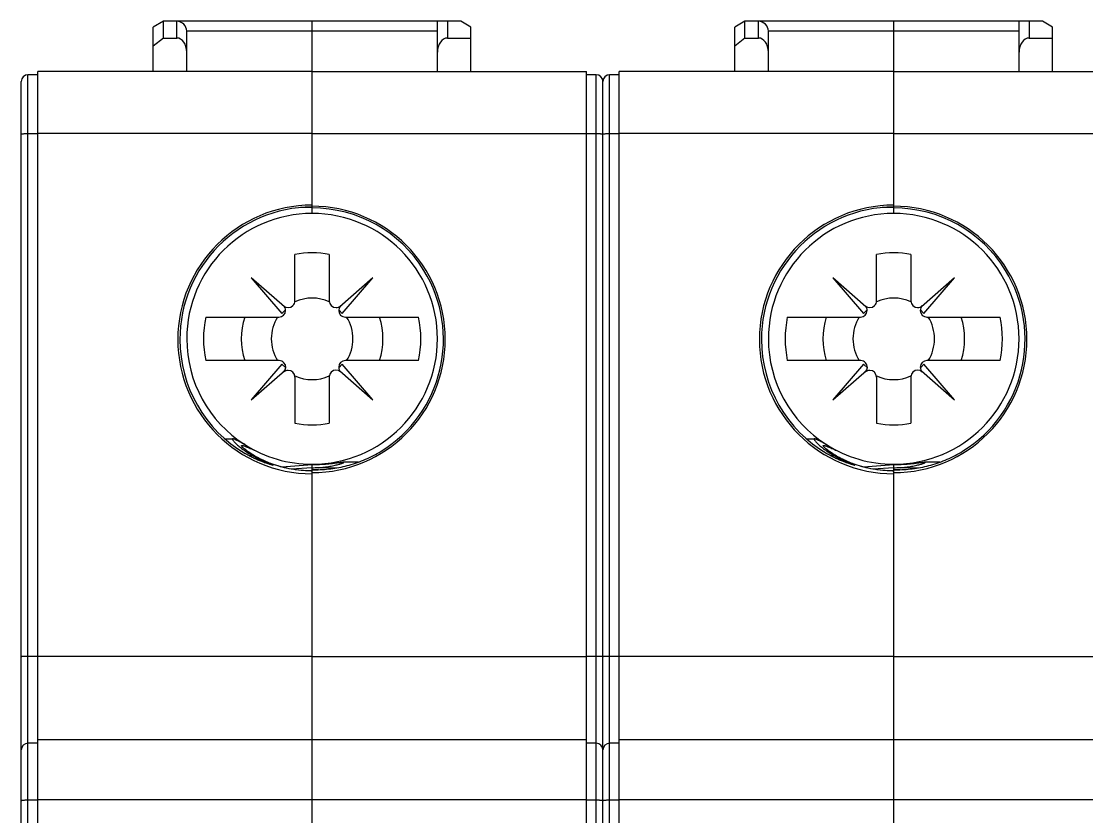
# Model space of a CAD drawing. Header units: millimetres. Extents: x 333.3 to 385.7, y 175.8 to 263.8.
# Drawn here: x 333.34 to 365.21, y 240 to 263.8 of the extents above; entities that cross this region are included whole.
import ezdxf

# ---------------------------------------------------------------- set-up
doc = ezdxf.new("R2010")
doc.units = ezdxf.units.MM
doc.header["$MEASUREMENT"] = 0
doc.layers.get('0').update_dxf_attribs({"lineweight": 0})
for name, color, linetype, lineweight in [('03_AXES', 7, 'Continuous', 0), ('08_DRAFTS', 7, 'Continuous', 0), ('09_ROUNDS', 7, 'Continuous', 0), ('10_CHAMFER', 7, 'Continuous', 0)]:
    doc.layers.add(name, color=color, linetype=linetype, lineweight=lineweight)

msp = doc.modelspace()

# ---------------------------------------------------------------- linework, layer by layer
at = {"color": 7, "lineweight": 25}
for p, q in [((333.338, 177.598), (333.338, 261.998)), ((333.538, 226.253), (333.538, 262.198)), ((333.828, 262.198), (333.538, 262.198)), ((333.828, 225.537), (333.828, 262.298)), ((342.038, 262.298), (333.828, 262.298)), ((350.738, 220.885), (350.738, 261.998)), ((350.938, 226.253), (350.938, 262.198)), ((351.228, 262.198), (350.938, 262.198)), ((351.228, 225.537), (351.228, 262.298)), ((359.438, 262.298), (351.228, 262.298)), ((333.828, 260.43), (333.538, 260.43)), ((342.038, 260.437), (333.828, 260.437)), ((351.228, 260.43), (350.938, 260.43)), ((359.438, 260.437), (351.228, 260.437)), ((341.208, 255.26), (340.218, 256.119)), ((340.218, 256.119), (341.137, 255.058)), ((343.859, 256.119), (342.867, 255.259)), ((342.94, 255.058), (343.859, 256.119)), ((358.608, 255.26), (357.618, 256.119)), ((357.618, 256.119), (358.537, 255.058)), ((361.259, 256.119), (360.267, 255.259)), ((360.34, 255.058), (361.259, 256.119)), ((341.137, 255.058), (341.242, 255.163)), ((342.834, 255.164), (342.94, 255.058)), ((358.537, 255.058), (358.642, 255.163)), ((360.234, 255.164), (360.34, 255.058)), ((341.137, 253.538), (340.218, 252.477)), ((341.249, 253.426), (341.137, 253.538)), ((342.94, 253.538), (342.834, 253.432)), ((343.859, 252.477), (342.94, 253.538)), ((358.537, 253.538), (357.618, 252.477)), ((358.649, 253.426), (358.537, 253.538)), ((360.34, 253.538), (360.234, 253.432)), ((361.259, 252.477), (360.34, 253.538)), ((340.218, 252.477), (341.224, 253.35)), ((342.867, 253.337), (343.859, 252.477)), ((357.618, 252.477), (358.624, 253.35)), ((360.267, 253.337), (361.259, 252.477)), ((333.828, 244.794), (333.538, 244.794)), ((342.038, 244.798), (333.828, 244.798)), ((351.228, 244.794), (350.938, 244.794)), ((359.438, 244.798), (351.228, 244.798)), ((342.038, 242.298), (333.828, 242.298)), ((359.438, 242.298), (351.228, 242.298)), ((333.828, 242.198), (333.538, 242.198)), ((351.228, 242.198), (350.938, 242.198)), ((333.828, 240.495), (333.538, 240.495)), ((342.038, 240.505), (333.828, 240.505)), ((351.228, 240.495), (350.938, 240.495)), ((359.438, 240.505), (351.228, 240.505))]:
    msp.add_line(p, q, dxfattribs=at)
for points in [[(333.538, 262.198), (333.428, 262.198), (333.338, 262.108), (333.338, 261.998)], [(350.938, 262.198), (350.828, 262.198), (350.738, 262.108), (350.738, 261.998)], [(342.553, 256.821), (342.214, 256.89), (341.863, 256.89), (341.523, 256.821)], [(359.953, 256.821), (359.614, 256.89), (359.263, 256.89), (358.923, 256.821)], [(343.071, 253.648), (343.321, 254.045), (343.321, 254.551), (343.071, 254.948)], [(344.056, 253.648), (344.192, 254.07), (344.192, 254.525), (344.056, 254.948)], [(360.471, 253.648), (360.721, 254.045), (360.721, 254.551), (360.471, 254.948)], [(361.456, 253.648), (361.592, 254.07), (361.592, 254.525), (361.456, 254.948)], [(340.818, 254.298), (340.818, 254.068), (340.883, 253.842), (341.006, 253.648)], [(358.218, 254.298), (358.218, 254.068), (358.283, 253.842), (358.406, 253.648)], [(341.523, 251.775), (341.863, 251.705), (342.214, 251.705), (342.553, 251.775)], [(358.923, 251.775), (359.263, 251.705), (359.614, 251.705), (359.953, 251.775)], [(333.538, 242.198), (333.428, 242.198), (333.338, 242.108), (333.338, 241.998)], [(350.938, 242.198), (350.828, 242.198), (350.738, 242.108), (350.738, 241.998)]]:
    msp.add_open_spline(points, degree=3, dxfattribs=at)
for points, knots in [([(333.538, 260.43), (333.525, 260.43), (333.512, 260.43), (333.499, 260.43), (333.487, 260.43), (333.474, 260.43), (333.462, 260.429), (333.45, 260.429), (333.439, 260.429), (333.427, 260.428), (333.417, 260.428), (333.407, 260.427), (333.397, 260.426), (333.389, 260.426), (333.38, 260.425), (333.372, 260.424), (333.366, 260.424), (333.36, 260.423), (333.354, 260.422), (333.351, 260.421), (333.349, 260.421), (333.347, 260.42), (333.345, 260.42), (333.344, 260.42), (333.342, 260.419), (333.341, 260.419), (333.34, 260.418), (333.339, 260.418), (333.339, 260.417), (333.338, 260.417), (333.338, 260.416)], [0, 0, 0, 0, 1, 1, 1, 2, 2, 2, 3, 3, 3, 4, 4, 4, 5, 5, 5, 6, 6, 6, 7, 7, 7, 8, 8, 8, 9, 9, 9, 10, 10, 10, 10]), ([(350.938, 260.43), (350.925, 260.43), (350.912, 260.43), (350.899, 260.43), (350.887, 260.43), (350.874, 260.43), (350.862, 260.429), (350.85, 260.429), (350.839, 260.429), (350.827, 260.428), (350.817, 260.428), (350.807, 260.427), (350.797, 260.426), (350.789, 260.426), (350.78, 260.425), (350.772, 260.424), (350.766, 260.424), (350.76, 260.423), (350.754, 260.422), (350.751, 260.421), (350.749, 260.421), (350.747, 260.42), (350.745, 260.42), (350.744, 260.42), (350.742, 260.419), (350.741, 260.419), (350.74, 260.418), (350.739, 260.418), (350.739, 260.417), (350.738, 260.417), (350.738, 260.416)], [0, 0, 0, 0, 1, 1, 1, 2, 2, 2, 3, 3, 3, 4, 4, 4, 5, 5, 5, 6, 6, 6, 7, 7, 7, 8, 8, 8, 9, 9, 9, 10, 10, 10, 10]), ([(341.043, 254.948), (341.153, 254.948), (341.243, 255.037), (341.243, 255.148), (341.243, 255.201), (341.221, 255.253), (341.183, 255.29)], [0, 0, 0, 0, 1, 1, 1, 2, 2, 2, 2]), ([(342.893, 255.291), (342.815, 255.213), (342.813, 255.087), (342.891, 255.008), (342.928, 254.969), (342.98, 254.948), (343.033, 254.948)], [0, 0, 0, 0, 1, 1, 1, 2, 2, 2, 2]), ([(358.443, 254.948), (358.553, 254.948), (358.643, 255.037), (358.643, 255.148), (358.643, 255.201), (358.621, 255.253), (358.583, 255.29)], [0, 0, 0, 0, 1, 1, 1, 2, 2, 2, 2]), ([(360.293, 255.291), (360.215, 255.213), (360.213, 255.087), (360.291, 255.008), (360.328, 254.969), (360.38, 254.948), (360.433, 254.948)], [0, 0, 0, 0, 1, 1, 1, 2, 2, 2, 2]), ([(341.187, 253.302), (341.268, 253.377), (341.272, 253.504), (341.196, 253.584), (341.158, 253.625), (341.106, 253.648), (341.05, 253.648)], [0, 0, 0, 0, 1, 1, 1, 2, 2, 2, 2]), ([(343.033, 253.648), (342.923, 253.648), (342.833, 253.558), (342.833, 253.448), (342.833, 253.394), (342.855, 253.343), (342.893, 253.305)], [0, 0, 0, 0, 1, 1, 1, 2, 2, 2, 2]), ([(358.587, 253.302), (358.668, 253.377), (358.672, 253.504), (358.596, 253.584), (358.558, 253.625), (358.506, 253.648), (358.45, 253.648)], [0, 0, 0, 0, 1, 1, 1, 2, 2, 2, 2]), ([(360.433, 253.648), (360.323, 253.648), (360.233, 253.558), (360.233, 253.448), (360.233, 253.394), (360.255, 253.343), (360.293, 253.305)], [0, 0, 0, 0, 1, 1, 1, 2, 2, 2, 2]), ([(333.538, 244.794), (333.525, 244.794), (333.512, 244.794), (333.499, 244.794), (333.487, 244.794), (333.474, 244.794), (333.462, 244.794), (333.45, 244.794), (333.439, 244.793), (333.427, 244.793), (333.417, 244.793), (333.407, 244.793), (333.397, 244.792), (333.393, 244.792), (333.388, 244.792), (333.384, 244.792), (333.38, 244.792), (333.376, 244.791), (333.372, 244.791), (333.369, 244.791), (333.365, 244.791), (333.362, 244.791), (333.359, 244.79), (333.356, 244.79), (333.354, 244.79), (333.351, 244.79), (333.349, 244.79), (333.347, 244.789), (333.345, 244.789), (333.344, 244.789), (333.342, 244.789), (333.341, 244.789), (333.341, 244.788), (333.339, 244.788), (333.339, 244.788), (333.338, 244.788), (333.338, 244.787)], [0, 0, 0, 0, 1, 1, 1, 2, 2, 2, 3, 3, 3, 4, 4, 4, 5, 5, 5, 6, 6, 6, 7, 7, 7, 8, 8, 8, 9, 9, 9, 10, 10, 10, 11, 11, 11, 12, 12, 12, 12]), ([(350.938, 244.794), (350.925, 244.794), (350.912, 244.794), (350.899, 244.794), (350.887, 244.794), (350.874, 244.794), (350.862, 244.794), (350.85, 244.794), (350.839, 244.793), (350.827, 244.793), (350.817, 244.793), (350.807, 244.793), (350.797, 244.792), (350.793, 244.792), (350.788, 244.792), (350.784, 244.792), (350.78, 244.792), (350.776, 244.791), (350.772, 244.791), (350.769, 244.791), (350.765, 244.791), (350.762, 244.791), (350.759, 244.79), (350.756, 244.79), (350.754, 244.79), (350.751, 244.79), (350.749, 244.79), (350.747, 244.789), (350.745, 244.789), (350.744, 244.789), (350.742, 244.789), (350.741, 244.789), (350.741, 244.788), (350.739, 244.788), (350.739, 244.788), (350.738, 244.788), (350.738, 244.787)], [0, 0, 0, 0, 1, 1, 1, 2, 2, 2, 3, 3, 3, 4, 4, 4, 5, 5, 5, 6, 6, 6, 7, 7, 7, 8, 8, 8, 9, 9, 9, 10, 10, 10, 11, 11, 11, 12, 12, 12, 12]), ([(333.538, 240.495), (333.513, 240.495), (333.487, 240.494), (333.462, 240.493), (333.45, 240.492), (333.439, 240.492), (333.427, 240.491), (333.417, 240.49), (333.407, 240.49), (333.397, 240.488), (333.389, 240.488), (333.38, 240.487), (333.372, 240.485), (333.366, 240.484), (333.36, 240.483), (333.354, 240.482), (333.351, 240.481), (333.349, 240.481), (333.347, 240.48), (333.345, 240.479), (333.344, 240.479), (333.342, 240.478), (333.341, 240.477), (333.34, 240.477), (333.339, 240.476), (333.339, 240.475), (333.338, 240.475), (333.338, 240.474)], [0, 0, 0, 0, 1, 1, 1, 2, 2, 2, 3, 3, 3, 4, 4, 4, 5, 5, 5, 6, 6, 6, 7, 7, 7, 8, 8, 8, 9, 9, 9, 9]), ([(350.938, 240.495), (350.913, 240.495), (350.887, 240.494), (350.862, 240.493), (350.85, 240.492), (350.839, 240.492), (350.827, 240.491), (350.817, 240.49), (350.807, 240.49), (350.797, 240.488), (350.789, 240.488), (350.78, 240.487), (350.772, 240.485), (350.766, 240.484), (350.76, 240.483), (350.754, 240.482), (350.751, 240.481), (350.749, 240.481), (350.747, 240.48), (350.745, 240.479), (350.744, 240.479), (350.742, 240.478), (350.741, 240.477), (350.74, 240.477), (350.739, 240.476), (350.739, 240.475), (350.738, 240.475), (350.738, 240.474)], [0, 0, 0, 0, 1, 1, 1, 2, 2, 2, 3, 3, 3, 4, 4, 4, 5, 5, 5, 6, 6, 6, 7, 7, 7, 8, 8, 8, 9, 9, 9, 9])]:
    msp.add_open_spline(points, degree=3, knots=knots, dxfattribs=at)
at = {"layer": '03_AXES', "color": 7, "lineweight": 25}
for p, q in [((342.038, 258.048), (342.038, 263.798)), ((346.488, 263.798), (342.038, 263.798)), ((345.788, 262.298), (345.788, 263.798)), ((346.088, 263.798), (346.088, 263.298)), ((346.788, 263.625), (346.488, 263.798)), ((346.788, 262.298), (346.788, 263.625)), ((359.438, 258.048), (359.438, 263.798)), ((363.888, 263.798), (359.438, 263.798)), ((363.188, 262.298), (363.188, 263.798)), ((363.488, 263.798), (363.488, 263.298)), ((364.188, 263.625), (363.888, 263.798)), ((364.188, 262.298), (364.188, 263.625)), ((345.788, 263.498), (342.038, 263.498)), ((346.088, 263.298), (346.788, 263.298)), ((363.188, 263.498), (359.438, 263.498)), ((363.488, 263.298), (364.188, 263.298)), ((342.038, 262.298), (350.248, 262.298)), ((350.248, 225.537), (350.248, 262.298)), ((350.538, 262.198), (350.248, 262.198)), ((350.538, 226.253), (350.538, 262.198)), ((350.738, 218.078), (350.738, 261.998)), ((359.438, 262.298), (367.648, 262.298)), ((342.038, 260.437), (350.248, 260.437)), ((350.538, 260.43), (350.248, 260.43)), ((359.438, 260.437), (367.648, 260.437)), ((341.523, 255.433), (341.523, 256.821)), ((342.553, 256.821), (342.553, 255.433)), ((358.923, 255.433), (358.923, 256.821)), ((359.953, 256.821), (359.953, 255.433)), ((338.854, 254.948), (341.043, 254.948)), ((343.033, 254.948), (345.224, 254.948)), ((356.254, 254.948), (358.443, 254.948)), ((360.433, 254.948), (362.624, 254.948)), ((341.05, 253.648), (338.854, 253.648)), ((345.224, 253.648), (343.033, 253.648)), ((358.45, 253.648), (356.254, 253.648)), ((362.624, 253.648), (360.433, 253.648)), ((341.523, 253.156), (341.523, 251.775)), ((342.553, 253.162), (342.553, 251.775)), ((358.923, 253.156), (358.923, 251.775)), ((359.953, 253.162), (359.953, 251.775)), ((342.038, 250.525), (341.134, 250.464)), ((342.038, 224.143), (342.038, 250.525)), ((343.422, 250.61), (342.966, 250.606)), ((359.438, 250.525), (358.534, 250.464)), ((359.438, 224.143), (359.438, 250.525)), ((360.822, 250.61), (360.366, 250.606)), ((342.038, 250.443), (341.415, 250.402)), ((342.038, 250.443), (342.835, 250.45)), ((342.233, 250.385), (342.038, 250.383)), ((359.438, 250.443), (358.815, 250.402)), ((359.438, 250.443), (360.235, 250.45)), ((359.633, 250.385), (359.438, 250.383)), ((342.038, 244.798), (350.248, 244.798)), ((350.538, 244.794), (350.248, 244.794)), ((359.438, 244.798), (367.648, 244.798)), ((350.248, 242.298), (342.038, 242.298)), ((367.648, 242.298), (359.438, 242.298)), ((350.538, 242.198), (350.248, 242.198)), ((350.248, 240.505), (342.038, 240.505)), ((350.538, 240.495), (350.248, 240.495)), ((367.648, 240.505), (359.438, 240.505))]:
    msp.add_line(p, q, dxfattribs=at)
for points in [[(346.088, 263.298), (345.923, 263.298), (345.788, 263.108), (345.788, 262.874)], [(363.488, 263.298), (363.323, 263.298), (363.188, 263.108), (363.188, 262.874)], [(350.738, 261.998), (350.738, 262.108), (350.649, 262.198), (350.538, 262.198)], [(342.553, 255.404), (342.227, 255.556), (341.85, 255.556), (341.523, 255.404)], [(359.953, 255.404), (359.627, 255.556), (359.25, 255.556), (358.923, 255.404)], [(338.854, 254.948), (338.767, 254.519), (338.767, 254.077), (338.854, 253.648)], [(340.021, 254.948), (339.885, 254.525), (339.885, 254.07), (340.021, 253.648)], [(341.006, 254.948), (340.883, 254.753), (340.818, 254.528), (340.818, 254.298)], [(345.224, 253.648), (345.312, 254.077), (345.312, 254.519), (345.224, 254.948)], [(356.254, 254.948), (356.167, 254.519), (356.167, 254.077), (356.254, 253.648)], [(357.421, 254.948), (357.285, 254.525), (357.285, 254.07), (357.421, 253.648)], [(358.406, 254.948), (358.283, 254.753), (358.218, 254.528), (358.218, 254.298)], [(362.624, 253.648), (362.712, 254.077), (362.712, 254.519), (362.624, 254.948)], [(341.523, 253.192), (341.85, 253.04), (342.227, 253.04), (342.553, 253.192)], [(358.923, 253.192), (359.25, 253.04), (359.627, 253.04), (359.953, 253.192)], [(350.738, 241.998), (350.738, 242.108), (350.649, 242.198), (350.538, 242.198)]]:
    msp.add_open_spline(points, degree=3, dxfattribs=at)
for points, knots in [([(350.738, 260.416), (350.738, 260.417), (350.738, 260.417), (350.737, 260.418), (350.737, 260.418), (350.736, 260.419), (350.735, 260.419), (350.733, 260.42), (350.731, 260.42), (350.73, 260.42), (350.728, 260.421), (350.725, 260.421), (350.723, 260.422), (350.717, 260.423), (350.711, 260.424), (350.705, 260.424), (350.696, 260.425), (350.688, 260.426), (350.68, 260.426), (350.67, 260.427), (350.66, 260.428), (350.65, 260.428), (350.638, 260.429), (350.627, 260.429), (350.615, 260.429), (350.602, 260.43), (350.59, 260.43), (350.577, 260.43), (350.564, 260.43), (350.551, 260.43), (350.538, 260.43)], [0, 0, 0, 0, 1, 1, 1, 2, 2, 2, 3, 3, 3, 4, 4, 4, 5, 5, 5, 6, 6, 6, 7, 7, 7, 8, 8, 8, 9, 9, 9, 10, 10, 10, 10]), ([(342.038, 258.298), (339.819, 258.298), (338.02, 256.499), (338.02, 254.28), (338.02, 252.06), (339.819, 250.261), (342.038, 250.261), (342.038, 250.261), (342.038, 250.261), (342.038, 250.261)], [0, 0, 0, 0, 1, 1, 1, 2, 2, 2, 3, 3, 3, 3]), ([(342.038, 250.298), (344.239, 250.298), (346.023, 252.082), (346.023, 254.282), (346.023, 256.482), (344.239, 258.266), (342.038, 258.266), (342.038, 258.266), (342.038, 258.266), (342.038, 258.266)], [0, 0, 0, 0, 1, 1, 1, 2, 2, 2, 3, 3, 3, 3]), ([(344.1, 250.936), (345.948, 252.076), (346.522, 254.498), (345.382, 256.346), (344.667, 257.506), (343.401, 258.213), (342.038, 258.214)], [0, 0, 0, 0, 1, 1, 1, 2, 2, 2, 2]), ([(359.438, 258.298), (357.219, 258.298), (355.42, 256.499), (355.42, 254.28), (355.42, 252.06), (357.219, 250.261), (359.438, 250.261), (359.438, 250.261), (359.438, 250.261), (359.438, 250.261)], [0, 0, 0, 0, 1, 1, 1, 2, 2, 2, 3, 3, 3, 3]), ([(359.438, 250.298), (361.639, 250.298), (363.423, 252.082), (363.423, 254.282), (363.423, 256.482), (361.639, 258.266), (359.438, 258.266), (359.438, 258.266), (359.438, 258.266), (359.438, 258.266)], [0, 0, 0, 0, 1, 1, 1, 2, 2, 2, 3, 3, 3, 3]), ([(361.5, 250.936), (363.348, 252.076), (363.922, 254.498), (362.782, 256.346), (362.067, 257.506), (360.801, 258.213), (359.438, 258.214)], [0, 0, 0, 0, 1, 1, 1, 2, 2, 2, 2]), ([(342.038, 250.548), (344.11, 250.548), (345.788, 252.227), (345.788, 254.298), (345.788, 256.369), (344.11, 258.048), (342.038, 258.048)], [0, 0, 0, 0, 1, 1, 1, 2, 2, 2, 2]), ([(359.438, 250.548), (361.51, 250.548), (363.188, 252.227), (363.188, 254.298), (363.188, 256.369), (361.51, 258.048), (359.438, 258.048)], [0, 0, 0, 0, 1, 1, 1, 2, 2, 2, 2]), ([(341.183, 255.29), (341.262, 255.213), (341.388, 255.214), (341.466, 255.292), (341.503, 255.33), (341.523, 255.38), (341.523, 255.433)], [0, 0, 0, 0, 1, 1, 1, 2, 2, 2, 2]), ([(342.553, 255.433), (342.553, 255.323), (342.643, 255.233), (342.753, 255.233), (342.806, 255.233), (342.856, 255.254), (342.893, 255.291)], [0, 0, 0, 0, 1, 1, 1, 2, 2, 2, 2]), ([(358.583, 255.29), (358.662, 255.213), (358.788, 255.214), (358.866, 255.292), (358.903, 255.33), (358.923, 255.38), (358.923, 255.433)], [0, 0, 0, 0, 1, 1, 1, 2, 2, 2, 2]), ([(359.953, 255.433), (359.953, 255.323), (360.043, 255.233), (360.153, 255.233), (360.206, 255.233), (360.256, 255.254), (360.293, 255.291)], [0, 0, 0, 0, 1, 1, 1, 2, 2, 2, 2]), ([(341.523, 253.156), (341.523, 253.266), (341.434, 253.356), (341.323, 253.356), (341.273, 253.356), (341.224, 253.336), (341.187, 253.302)], [0, 0, 0, 0, 1, 1, 1, 2, 2, 2, 2]), ([(342.893, 253.305), (342.815, 253.382), (342.688, 253.381), (342.611, 253.302), (342.574, 253.265), (342.553, 253.214), (342.553, 253.162)], [0, 0, 0, 0, 1, 1, 1, 2, 2, 2, 2]), ([(358.923, 253.156), (358.923, 253.266), (358.834, 253.356), (358.723, 253.356), (358.673, 253.356), (358.624, 253.336), (358.587, 253.302)], [0, 0, 0, 0, 1, 1, 1, 2, 2, 2, 2]), ([(360.293, 253.305), (360.215, 253.382), (360.088, 253.381), (360.011, 253.302), (359.974, 253.265), (359.953, 253.214), (359.953, 253.162)], [0, 0, 0, 0, 1, 1, 1, 2, 2, 2, 2]), ([(342.159, 250.383), (342.242, 250.384), (342.325, 250.388), (342.407, 250.394), (342.49, 250.4), (342.573, 250.409), (342.656, 250.421), (342.822, 250.444), (342.987, 250.478), (343.149, 250.523), (343.315, 250.569), (343.477, 250.626), (343.634, 250.694), (343.795, 250.764), (343.951, 250.844), (344.1, 250.936)], [0, 0, 0, 0, 1, 1, 1, 2, 2, 2, 3, 3, 3, 4, 4, 4, 5, 5, 5, 5]), ([(359.559, 250.383), (359.642, 250.384), (359.725, 250.388), (359.807, 250.394), (359.89, 250.4), (359.973, 250.409), (360.056, 250.421), (360.222, 250.444), (360.387, 250.478), (360.549, 250.523), (360.715, 250.569), (360.877, 250.626), (361.034, 250.694), (361.195, 250.764), (361.351, 250.844), (361.5, 250.936)], [0, 0, 0, 0, 1, 1, 1, 2, 2, 2, 3, 3, 3, 4, 4, 4, 5, 5, 5, 5]), ([(342.966, 250.606), (342.959, 250.606), (342.951, 250.605), (342.944, 250.605), (342.934, 250.604), (342.924, 250.603), (342.914, 250.601), (342.902, 250.6), (342.89, 250.598), (342.877, 250.597), (342.863, 250.595), (342.848, 250.592), (342.833, 250.59), (342.799, 250.585), (342.764, 250.58), (342.729, 250.576), (342.689, 250.57), (342.649, 250.565), (342.608, 250.56), (342.564, 250.555), (342.519, 250.55), (342.475, 250.546), (342.428, 250.541), (342.38, 250.537), (342.333, 250.534), (342.235, 250.528), (342.137, 250.525), (342.038, 250.525)], [0, 0, 0, 0, 1, 1, 1, 2, 2, 2, 3, 3, 3, 4, 4, 4, 5, 5, 5, 6, 6, 6, 7, 7, 7, 8, 8, 8, 9, 9, 9, 9]), ([(342.038, 250.443), (342.099, 250.443), (342.161, 250.445), (342.221, 250.448), (342.281, 250.451), (342.341, 250.456), (342.401, 250.463), (342.457, 250.469), (342.514, 250.477), (342.57, 250.486), (342.597, 250.491), (342.623, 250.496), (342.649, 250.501), (342.674, 250.506), (342.699, 250.511), (342.724, 250.516), (342.746, 250.522), (342.769, 250.527), (342.791, 250.533), (342.811, 250.538), (342.831, 250.543), (342.851, 250.549), (342.86, 250.552), (342.869, 250.554), (342.877, 250.557), (342.885, 250.56), (342.893, 250.562), (342.901, 250.565), (342.908, 250.567), (342.916, 250.569), (342.923, 250.572), (342.929, 250.574), (342.935, 250.576), (342.941, 250.579), (342.946, 250.581), (342.951, 250.583), (342.956, 250.585), (342.96, 250.587), (342.964, 250.589), (342.968, 250.591), (342.971, 250.592), (342.974, 250.593), (342.976, 250.595), (342.977, 250.596), (342.978, 250.597), (342.979, 250.597), (342.98, 250.598), (342.981, 250.598), (342.981, 250.599), (342.982, 250.6), (342.983, 250.601), (342.983, 250.602), (342.983, 250.603), (342.982, 250.603), (342.982, 250.603), (342.982, 250.604), (342.981, 250.604), (342.981, 250.604), (342.98, 250.605), (342.979, 250.605), (342.978, 250.605), (342.977, 250.605), (342.976, 250.605), (342.975, 250.606), (342.972, 250.606), (342.969, 250.606), (342.966, 250.606)], [0, 0, 0, 0, 1, 1, 1, 2, 2, 2, 3, 3, 3, 4, 4, 4, 5, 5, 5, 6, 6, 6, 7, 7, 7, 8, 8, 8, 9, 9, 9, 10, 10, 10, 11, 11, 11, 12, 12, 12, 13, 13, 13, 14, 14, 14, 15, 15, 15, 16, 16, 16, 17, 17, 17, 18, 18, 18, 19, 19, 19, 20, 20, 20, 21, 21, 21, 22, 22, 22, 22]), ([(360.366, 250.606), (360.359, 250.606), (360.351, 250.605), (360.344, 250.605), (360.334, 250.604), (360.324, 250.603), (360.314, 250.601), (360.302, 250.6), (360.29, 250.598), (360.277, 250.597), (360.263, 250.595), (360.248, 250.592), (360.233, 250.59), (360.199, 250.585), (360.164, 250.58), (360.129, 250.576), (360.089, 250.57), (360.049, 250.565), (360.008, 250.56), (359.964, 250.555), (359.919, 250.55), (359.875, 250.546), (359.828, 250.541), (359.78, 250.537), (359.733, 250.534), (359.635, 250.528), (359.537, 250.525), (359.438, 250.525)], [0, 0, 0, 0, 1, 1, 1, 2, 2, 2, 3, 3, 3, 4, 4, 4, 5, 5, 5, 6, 6, 6, 7, 7, 7, 8, 8, 8, 9, 9, 9, 9]), ([(359.438, 250.443), (359.499, 250.443), (359.561, 250.445), (359.621, 250.448), (359.681, 250.451), (359.741, 250.456), (359.801, 250.463), (359.857, 250.469), (359.914, 250.477), (359.97, 250.486), (359.997, 250.491), (360.023, 250.496), (360.049, 250.501), (360.074, 250.506), (360.099, 250.511), (360.124, 250.516), (360.146, 250.522), (360.169, 250.527), (360.191, 250.533), (360.211, 250.538), (360.231, 250.543), (360.251, 250.549), (360.26, 250.552), (360.269, 250.554), (360.277, 250.557), (360.285, 250.56), (360.293, 250.562), (360.301, 250.565), (360.308, 250.567), (360.316, 250.569), (360.323, 250.572), (360.329, 250.574), (360.335, 250.576), (360.341, 250.579), (360.346, 250.581), (360.351, 250.583), (360.356, 250.585), (360.36, 250.587), (360.364, 250.589), (360.368, 250.591), (360.371, 250.592), (360.374, 250.593), (360.376, 250.595), (360.377, 250.596), (360.378, 250.597), (360.379, 250.597), (360.38, 250.598), (360.381, 250.598), (360.381, 250.599), (360.382, 250.6), (360.383, 250.601), (360.383, 250.602), (360.383, 250.603), (360.382, 250.603), (360.382, 250.603), (360.382, 250.604), (360.381, 250.604), (360.381, 250.604), (360.38, 250.605), (360.379, 250.605), (360.378, 250.605), (360.377, 250.605), (360.376, 250.605), (360.375, 250.606), (360.372, 250.606), (360.369, 250.606), (360.366, 250.606)], [0, 0, 0, 0, 1, 1, 1, 2, 2, 2, 3, 3, 3, 4, 4, 4, 5, 5, 5, 6, 6, 6, 7, 7, 7, 8, 8, 8, 9, 9, 9, 10, 10, 10, 11, 11, 11, 12, 12, 12, 13, 13, 13, 14, 14, 14, 15, 15, 15, 16, 16, 16, 17, 17, 17, 18, 18, 18, 19, 19, 19, 20, 20, 20, 21, 21, 21, 22, 22, 22, 22]), ([(342.038, 250.383), (342.059, 250.384), (342.08, 250.384), (342.101, 250.383), (342.12, 250.383), (342.14, 250.383), (342.159, 250.383)], [0, 0, 0, 0, 1, 1, 1, 2, 2, 2, 2]), ([(359.438, 250.383), (359.459, 250.384), (359.48, 250.384), (359.501, 250.383), (359.52, 250.383), (359.54, 250.383), (359.559, 250.383)], [0, 0, 0, 0, 1, 1, 1, 2, 2, 2, 2]), ([(350.738, 244.787), (350.738, 244.788), (350.738, 244.788), (350.737, 244.788), (350.736, 244.788), (350.736, 244.789), (350.735, 244.789), (350.733, 244.789), (350.731, 244.789), (350.73, 244.789), (350.728, 244.79), (350.725, 244.79), (350.723, 244.79), (350.72, 244.79), (350.718, 244.79), (350.715, 244.791), (350.711, 244.791), (350.708, 244.791), (350.705, 244.791), (350.701, 244.791), (350.697, 244.792), (350.693, 244.792), (350.689, 244.792), (350.684, 244.792), (350.68, 244.792), (350.67, 244.793), (350.66, 244.793), (350.65, 244.793), (350.638, 244.793), (350.627, 244.794), (350.615, 244.794), (350.602, 244.794), (350.59, 244.794), (350.577, 244.794), (350.564, 244.794), (350.551, 244.794), (350.538, 244.794)], [0, 0, 0, 0, 1, 1, 1, 2, 2, 2, 3, 3, 3, 4, 4, 4, 5, 5, 5, 6, 6, 6, 7, 7, 7, 8, 8, 8, 9, 9, 9, 10, 10, 10, 11, 11, 11, 12, 12, 12, 12]), ([(350.738, 240.474), (350.738, 240.475), (350.738, 240.475), (350.737, 240.476), (350.737, 240.477), (350.736, 240.477), (350.735, 240.478), (350.733, 240.479), (350.731, 240.479), (350.73, 240.48), (350.728, 240.481), (350.725, 240.481), (350.723, 240.482), (350.717, 240.483), (350.711, 240.484), (350.705, 240.485), (350.696, 240.487), (350.688, 240.488), (350.68, 240.488), (350.67, 240.49), (350.66, 240.49), (350.65, 240.491), (350.638, 240.492), (350.627, 240.492), (350.615, 240.493), (350.589, 240.494), (350.564, 240.495), (350.538, 240.495)], [0, 0, 0, 0, 1, 1, 1, 2, 2, 2, 3, 3, 3, 4, 4, 4, 5, 5, 5, 6, 6, 6, 7, 7, 7, 8, 8, 8, 9, 9, 9, 9])]:
    msp.add_open_spline(points, degree=3, knots=knots, dxfattribs=at)
at = {"layer": '08_DRAFTS', "color": 7, "lineweight": 25}
for p, q in [((339.424, 251.311), (339.671, 251.307)), ((356.824, 251.311), (357.071, 251.307))]:
    msp.add_line(p, q, dxfattribs=at)
for points, knots in [([(342.038, 258.048), (339.967, 258.048), (338.288, 256.369), (338.288, 254.298), (338.288, 253.016), (338.943, 251.823), (340.024, 251.135)], [0, 0, 0, 0, 1, 1, 1, 2, 2, 2, 2]), ([(359.438, 258.048), (357.367, 258.048), (355.688, 256.369), (355.688, 254.298), (355.688, 253.016), (356.343, 251.823), (357.424, 251.135)], [0, 0, 0, 0, 1, 1, 1, 2, 2, 2, 2]), ([(339.671, 251.307), (339.669, 251.307), (339.667, 251.306), (339.665, 251.306), (339.664, 251.306), (339.662, 251.305), (339.661, 251.304), (339.66, 251.304), (339.659, 251.303), (339.658, 251.301), (339.658, 251.3), (339.657, 251.299), (339.657, 251.297), (339.657, 251.295), (339.657, 251.294), (339.658, 251.292), (339.658, 251.29), (339.659, 251.287), (339.66, 251.285), (339.661, 251.283), (339.662, 251.28), (339.663, 251.278), (339.665, 251.274), (339.667, 251.271), (339.668, 251.269), (339.673, 251.261), (339.678, 251.254), (339.683, 251.247), (339.69, 251.238), (339.697, 251.23), (339.705, 251.221), (339.714, 251.211), (339.723, 251.201), (339.733, 251.191), (339.744, 251.179), (339.755, 251.168), (339.767, 251.157), (339.78, 251.144), (339.794, 251.132), (339.808, 251.119), (339.823, 251.105), (339.839, 251.092), (339.855, 251.078), (339.892, 251.048), (339.93, 251.018), (339.968, 250.989), (340.013, 250.956), (340.059, 250.924), (340.106, 250.894), (340.159, 250.86), (340.212, 250.827), (340.267, 250.796)], [0, 0, 0, 0, 1, 1, 1, 2, 2, 2, 3, 3, 3, 4, 4, 4, 5, 5, 5, 6, 6, 6, 7, 7, 7, 8, 8, 8, 9, 9, 9, 10, 10, 10, 11, 11, 11, 12, 12, 12, 13, 13, 13, 14, 14, 14, 15, 15, 15, 16, 16, 16, 17, 17, 17, 17]), ([(340.024, 251.135), (339.98, 251.158), (339.936, 251.181), (339.892, 251.205), (339.874, 251.215), (339.855, 251.225), (339.837, 251.234), (339.821, 251.243), (339.805, 251.251), (339.789, 251.259), (339.775, 251.266), (339.762, 251.273), (339.748, 251.279), (339.737, 251.285), (339.726, 251.29), (339.715, 251.294), (339.707, 251.298), (339.698, 251.301), (339.689, 251.303), (339.683, 251.305), (339.677, 251.306), (339.671, 251.307)], [0, 0, 0, 0, 1, 1, 1, 2, 2, 2, 3, 3, 3, 4, 4, 4, 5, 5, 5, 6, 6, 6, 7, 7, 7, 7]), ([(357.071, 251.307), (357.069, 251.307), (357.067, 251.306), (357.065, 251.306), (357.064, 251.306), (357.062, 251.305), (357.061, 251.304), (357.06, 251.304), (357.059, 251.303), (357.058, 251.301), (357.058, 251.3), (357.057, 251.299), (357.057, 251.297), (357.057, 251.295), (357.057, 251.294), (357.058, 251.292), (357.058, 251.29), (357.059, 251.287), (357.06, 251.285), (357.061, 251.283), (357.062, 251.28), (357.063, 251.278), (357.065, 251.274), (357.067, 251.271), (357.068, 251.269), (357.073, 251.261), (357.078, 251.254), (357.083, 251.247), (357.09, 251.238), (357.097, 251.23), (357.105, 251.221), (357.114, 251.211), (357.123, 251.201), (357.133, 251.191), (357.144, 251.179), (357.155, 251.168), (357.167, 251.157), (357.18, 251.144), (357.194, 251.132), (357.208, 251.119), (357.223, 251.105), (357.239, 251.092), (357.255, 251.078), (357.292, 251.048), (357.33, 251.018), (357.368, 250.989), (357.413, 250.956), (357.459, 250.924), (357.506, 250.894), (357.559, 250.86), (357.612, 250.827), (357.667, 250.796)], [0, 0, 0, 0, 1, 1, 1, 2, 2, 2, 3, 3, 3, 4, 4, 4, 5, 5, 5, 6, 6, 6, 7, 7, 7, 8, 8, 8, 9, 9, 9, 10, 10, 10, 11, 11, 11, 12, 12, 12, 13, 13, 13, 14, 14, 14, 15, 15, 15, 16, 16, 16, 17, 17, 17, 17]), ([(357.424, 251.135), (357.38, 251.158), (357.336, 251.181), (357.292, 251.205), (357.274, 251.215), (357.255, 251.225), (357.237, 251.234), (357.221, 251.243), (357.205, 251.251), (357.189, 251.259), (357.175, 251.266), (357.162, 251.273), (357.148, 251.279), (357.137, 251.285), (357.126, 251.29), (357.115, 251.294), (357.107, 251.298), (357.098, 251.301), (357.089, 251.303), (357.083, 251.305), (357.077, 251.306), (357.071, 251.307)], [0, 0, 0, 0, 1, 1, 1, 2, 2, 2, 3, 3, 3, 4, 4, 4, 5, 5, 5, 6, 6, 6, 7, 7, 7, 7])]:
    msp.add_open_spline(points, degree=3, knots=knots, dxfattribs=at)
at = {"layer": '09_ROUNDS', "color": 7, "lineweight": 25}
for p, q in [((342.038, 263.798), (337.588, 263.798)), ((337.988, 263.298), (337.988, 263.798)), ((359.438, 263.798), (354.988, 263.798)), ((355.388, 263.298), (355.388, 263.798)), ((337.588, 263.298), (337.988, 263.298)), ((338.288, 262.298), (338.288, 263.498)), ((342.038, 263.498), (338.288, 263.498)), ((354.988, 263.298), (355.388, 263.298)), ((355.688, 262.298), (355.688, 263.498)), ((359.438, 263.498), (355.688, 263.498)), ((342.038, 258.231), (341.69, 258.224)), ((359.438, 258.231), (359.09, 258.224)), ((340.013, 251.012), (340.012, 251.012)), ((340.017, 251.008), (340.013, 251.012)), ((340.023, 251.002), (340.017, 251.008)), ((340.031, 250.994), (340.023, 251.002)), ((340.041, 250.985), (340.031, 250.994)), ((340.054, 250.974), (340.041, 250.985)), ((340.069, 250.962), (340.054, 250.974)), ((340.087, 250.948), (340.069, 250.962)), ((340.107, 250.933), (340.087, 250.948)), ((340.129, 250.917), (340.107, 250.933)), ((340.154, 250.899), (340.129, 250.917)), ((340.182, 250.88), (340.154, 250.899)), ((340.213, 250.86), (340.182, 250.88)), ((340.246, 250.839), (340.213, 250.86)), ((340.282, 250.817), (340.246, 250.839)), ((357.413, 251.012), (357.412, 251.012)), ((357.417, 251.008), (357.413, 251.012)), ((357.423, 251.002), (357.417, 251.008)), ((357.431, 250.994), (357.423, 251.002)), ((357.441, 250.985), (357.431, 250.994)), ((357.454, 250.974), (357.441, 250.985)), ((357.469, 250.962), (357.454, 250.974)), ((357.487, 250.948), (357.469, 250.962)), ((357.507, 250.933), (357.487, 250.948)), ((357.529, 250.917), (357.507, 250.933)), ((357.554, 250.899), (357.529, 250.917)), ((357.582, 250.88), (357.554, 250.899)), ((357.613, 250.86), (357.582, 250.88)), ((357.646, 250.839), (357.613, 250.86)), ((357.682, 250.817), (357.646, 250.839)), ((340.321, 250.793), (340.282, 250.817)), ((340.363, 250.77), (340.321, 250.793)), ((340.408, 250.745), (340.363, 250.77)), ((340.456, 250.72), (340.408, 250.745)), ((340.506, 250.695), (340.456, 250.72)), ((340.56, 250.67), (340.506, 250.695)), ((340.616, 250.644), (340.56, 250.67)), ((340.676, 250.618), (340.616, 250.644)), ((340.738, 250.593), (340.676, 250.618)), ((340.749, 250.568), (340.68, 250.571)), ((340.803, 250.568), (340.738, 250.593)), ((340.872, 250.543), (340.803, 250.568)), ((340.944, 250.519), (340.872, 250.543)), ((341.018, 250.496), (340.944, 250.519)), ((342.038, 250.548), (342.038, 250.525)), ((357.721, 250.793), (357.682, 250.817)), ((357.763, 250.77), (357.721, 250.793)), ((357.808, 250.745), (357.763, 250.77)), ((357.856, 250.72), (357.808, 250.745)), ((357.906, 250.695), (357.856, 250.72)), ((357.96, 250.67), (357.906, 250.695)), ((358.016, 250.644), (357.96, 250.67)), ((358.076, 250.618), (358.016, 250.644)), ((358.138, 250.593), (358.076, 250.618)), ((358.149, 250.568), (358.08, 250.571)), ((358.203, 250.568), (358.138, 250.593)), ((358.272, 250.543), (358.203, 250.568)), ((358.344, 250.519), (358.272, 250.543)), ((358.418, 250.496), (358.344, 250.519)), ((359.438, 250.548), (359.438, 250.525)), ((341.096, 250.474), (341.018, 250.496)), ((341.178, 250.453), (341.096, 250.474)), ((341.262, 250.433), (341.178, 250.453)), ((341.35, 250.414), (341.262, 250.433)), ((341.441, 250.397), (341.35, 250.414)), ((341.536, 250.382), (341.441, 250.397)), ((341.634, 250.37), (341.536, 250.382)), ((341.736, 250.359), (341.634, 250.37)), ((341.841, 250.351), (341.736, 250.359)), ((341.949, 250.346), (341.841, 250.351)), ((342.038, 250.345), (341.949, 250.346)), ((358.496, 250.474), (358.418, 250.496)), ((358.578, 250.453), (358.496, 250.474)), ((358.662, 250.433), (358.578, 250.453)), ((358.75, 250.414), (358.662, 250.433)), ((358.841, 250.397), (358.75, 250.414)), ((358.936, 250.382), (358.841, 250.397)), ((359.034, 250.37), (358.936, 250.382)), ((359.136, 250.359), (359.034, 250.37)), ((359.241, 250.351), (359.136, 250.359)), ((359.349, 250.346), (359.241, 250.351)), ((359.438, 250.345), (359.349, 250.346))]:
    msp.add_line(p, q, dxfattribs=at)
for points in [[(338.288, 263.498), (338.288, 263.664), (338.154, 263.798), (337.988, 263.798)], [(355.688, 263.498), (355.688, 263.664), (355.554, 263.798), (355.388, 263.798)], [(338.288, 262.874), (338.288, 263.108), (338.154, 263.298), (337.988, 263.298)], [(355.688, 262.874), (355.688, 263.108), (355.554, 263.298), (355.388, 263.298)], [(340.024, 251.135), (340.626, 250.751), (341.325, 250.548), (342.038, 250.548)], [(357.424, 251.135), (358.026, 250.751), (358.725, 250.548), (359.438, 250.548)], [(340.267, 250.796), (340.422, 250.708), (340.583, 250.632), (340.749, 250.568)], [(340.788, 250.573), (340.819, 250.561), (340.851, 250.55), (340.883, 250.539)], [(357.667, 250.796), (357.822, 250.708), (357.983, 250.632), (358.149, 250.568)], [(358.188, 250.573), (358.219, 250.561), (358.251, 250.55), (358.283, 250.539)], [(342.003, 250.345), (342.015, 250.344), (342.027, 250.344), (342.038, 250.344)], [(359.403, 250.345), (359.415, 250.344), (359.427, 250.344), (359.438, 250.344)]]:
    msp.add_open_spline(points, degree=3, dxfattribs=at)
for points, knots in [([(342.038, 258.242), (339.85, 258.239), (338.079, 256.463), (338.081, 254.275), (338.083, 252.873), (338.826, 251.576), (340.034, 250.865)], [0, 0, 0, 0, 1, 1, 1, 2, 2, 2, 2]), ([(359.438, 258.242), (357.25, 258.239), (355.479, 256.463), (355.481, 254.275), (355.483, 252.873), (356.226, 251.576), (357.434, 250.865)], [0, 0, 0, 0, 1, 1, 1, 2, 2, 2, 2]), ([(340.008, 251.009), (339.999, 251.016), (339.991, 251.023), (339.983, 251.031), (339.976, 251.037), (339.969, 251.044), (339.963, 251.051), (339.957, 251.057), (339.952, 251.062), (339.947, 251.068), (339.944, 251.073), (339.94, 251.078), (339.937, 251.083), (339.934, 251.086), (339.932, 251.09), (339.93, 251.094), (339.93, 251.096), (339.929, 251.097), (339.929, 251.099), (339.929, 251.1), (339.929, 251.101), (339.929, 251.103), (339.929, 251.104), (339.929, 251.105), (339.93, 251.106), (339.93, 251.107), (339.931, 251.108), (339.932, 251.108), (339.933, 251.109), (339.934, 251.109), (339.935, 251.11), (339.937, 251.11), (339.938, 251.111), (339.94, 251.111)], [0, 0, 0, 0, 1, 1, 1, 2, 2, 2, 3, 3, 3, 4, 4, 4, 5, 5, 5, 6, 6, 6, 7, 7, 7, 8, 8, 8, 9, 9, 9, 10, 10, 10, 11, 11, 11, 11]), ([(339.94, 251.111), (339.942, 251.111), (339.945, 251.111), (339.948, 251.111), (339.951, 251.11), (339.955, 251.11), (339.959, 251.109), (339.968, 251.107), (339.977, 251.105), (339.987, 251.102), (339.999, 251.098), (340.011, 251.093), (340.024, 251.088), (340.039, 251.082), (340.054, 251.076), (340.07, 251.07), (340.088, 251.062), (340.106, 251.055), (340.124, 251.047), (340.145, 251.038), (340.167, 251.029), (340.188, 251.019), (340.238, 250.998), (340.288, 250.976), (340.338, 250.955)], [0, 0, 0, 0, 1, 1, 1, 2, 2, 2, 3, 3, 3, 4, 4, 4, 5, 5, 5, 6, 6, 6, 7, 7, 7, 8, 8, 8, 8]), ([(340.788, 250.573), (340.699, 250.606), (340.612, 250.643), (340.527, 250.684), (340.451, 250.72), (340.377, 250.759), (340.305, 250.802), (340.245, 250.837), (340.186, 250.874), (340.13, 250.914), (340.107, 250.93), (340.084, 250.947), (340.062, 250.964), (340.043, 250.978), (340.025, 250.993), (340.008, 251.009)], [0, 0, 0, 0, 1, 1, 1, 2, 2, 2, 3, 3, 3, 4, 4, 4, 5, 5, 5, 5]), ([(340.876, 250.516), (340.874, 250.516), (340.873, 250.516), (340.871, 250.516), (340.869, 250.517), (340.866, 250.517), (340.864, 250.518), (340.858, 250.519), (340.852, 250.52), (340.846, 250.522), (340.838, 250.523), (340.831, 250.525), (340.824, 250.527), (340.816, 250.529), (340.808, 250.531), (340.8, 250.534), (340.791, 250.536), (340.783, 250.538), (340.775, 250.541), (340.766, 250.543), (340.757, 250.546), (340.749, 250.549), (340.731, 250.554), (340.713, 250.56), (340.696, 250.565), (340.677, 250.571), (340.659, 250.578), (340.641, 250.584), (340.623, 250.59), (340.604, 250.597), (340.586, 250.604), (340.567, 250.61), (340.549, 250.617), (340.531, 250.625), (340.512, 250.632), (340.493, 250.639), (340.475, 250.647), (340.437, 250.662), (340.4, 250.678), (340.363, 250.695), (340.326, 250.712), (340.289, 250.729), (340.252, 250.747), (340.215, 250.766), (340.179, 250.784), (340.142, 250.804), (340.106, 250.824), (340.07, 250.844), (340.034, 250.865)], [0, 0, 0, 0, 1, 1, 1, 2, 2, 2, 3, 3, 3, 4, 4, 4, 5, 5, 5, 6, 6, 6, 7, 7, 7, 8, 8, 8, 9, 9, 9, 10, 10, 10, 11, 11, 11, 12, 12, 12, 13, 13, 13, 14, 14, 14, 15, 15, 15, 16, 16, 16, 16]), ([(357.408, 251.009), (357.399, 251.016), (357.391, 251.023), (357.383, 251.031), (357.376, 251.037), (357.369, 251.044), (357.363, 251.051), (357.357, 251.057), (357.352, 251.062), (357.347, 251.068), (357.344, 251.073), (357.34, 251.078), (357.337, 251.083), (357.334, 251.086), (357.332, 251.09), (357.33, 251.094), (357.33, 251.096), (357.329, 251.097), (357.329, 251.099), (357.329, 251.1), (357.329, 251.101), (357.329, 251.103), (357.329, 251.104), (357.329, 251.105), (357.33, 251.106), (357.33, 251.107), (357.331, 251.108), (357.332, 251.108), (357.333, 251.109), (357.334, 251.109), (357.335, 251.11), (357.337, 251.11), (357.338, 251.111), (357.34, 251.111)], [0, 0, 0, 0, 1, 1, 1, 2, 2, 2, 3, 3, 3, 4, 4, 4, 5, 5, 5, 6, 6, 6, 7, 7, 7, 8, 8, 8, 9, 9, 9, 10, 10, 10, 11, 11, 11, 11]), ([(357.34, 251.111), (357.342, 251.111), (357.345, 251.111), (357.348, 251.111), (357.351, 251.11), (357.355, 251.11), (357.359, 251.109), (357.368, 251.107), (357.377, 251.105), (357.387, 251.102), (357.399, 251.098), (357.411, 251.093), (357.424, 251.088), (357.439, 251.082), (357.454, 251.076), (357.47, 251.07), (357.488, 251.062), (357.506, 251.055), (357.524, 251.047), (357.545, 251.038), (357.567, 251.029), (357.588, 251.019), (357.638, 250.998), (357.688, 250.976), (357.738, 250.955)], [0, 0, 0, 0, 1, 1, 1, 2, 2, 2, 3, 3, 3, 4, 4, 4, 5, 5, 5, 6, 6, 6, 7, 7, 7, 8, 8, 8, 8]), ([(358.188, 250.573), (358.099, 250.606), (358.012, 250.643), (357.927, 250.684), (357.851, 250.72), (357.777, 250.759), (357.705, 250.802), (357.645, 250.837), (357.586, 250.874), (357.53, 250.914), (357.507, 250.93), (357.484, 250.947), (357.462, 250.964), (357.443, 250.978), (357.425, 250.993), (357.408, 251.009)], [0, 0, 0, 0, 1, 1, 1, 2, 2, 2, 3, 3, 3, 4, 4, 4, 5, 5, 5, 5]), ([(358.276, 250.516), (358.274, 250.516), (358.273, 250.516), (358.271, 250.516), (358.269, 250.517), (358.266, 250.517), (358.264, 250.518), (358.258, 250.519), (358.252, 250.52), (358.246, 250.522), (358.238, 250.523), (358.231, 250.525), (358.224, 250.527), (358.216, 250.529), (358.208, 250.531), (358.2, 250.534), (358.191, 250.536), (358.183, 250.538), (358.175, 250.541), (358.166, 250.543), (358.157, 250.546), (358.149, 250.549), (358.131, 250.554), (358.113, 250.56), (358.096, 250.565), (358.077, 250.571), (358.059, 250.578), (358.041, 250.584), (358.023, 250.59), (358.004, 250.597), (357.986, 250.604), (357.967, 250.61), (357.949, 250.617), (357.931, 250.625), (357.912, 250.632), (357.893, 250.639), (357.875, 250.647), (357.837, 250.662), (357.8, 250.678), (357.763, 250.695), (357.726, 250.712), (357.689, 250.729), (357.652, 250.747), (357.615, 250.766), (357.579, 250.784), (357.542, 250.804), (357.506, 250.824), (357.47, 250.844), (357.434, 250.865)], [0, 0, 0, 0, 1, 1, 1, 2, 2, 2, 3, 3, 3, 4, 4, 4, 5, 5, 5, 6, 6, 6, 7, 7, 7, 8, 8, 8, 9, 9, 9, 10, 10, 10, 11, 11, 11, 12, 12, 12, 13, 13, 13, 14, 14, 14, 15, 15, 15, 16, 16, 16, 16]), ([(340.749, 250.568), (340.757, 250.565), (340.765, 250.562), (340.773, 250.559), (340.78, 250.556), (340.788, 250.554), (340.796, 250.551), (340.803, 250.548), (340.81, 250.545), (340.818, 250.542), (340.821, 250.541), (340.825, 250.54), (340.828, 250.538), (340.832, 250.537), (340.835, 250.536), (340.838, 250.534), (340.841, 250.533), (340.845, 250.532), (340.848, 250.531), (340.851, 250.53), (340.853, 250.528), (340.856, 250.527), (340.859, 250.526), (340.862, 250.525), (340.864, 250.524), (340.866, 250.523), (340.868, 250.522), (340.871, 250.521), (340.871, 250.521), (340.872, 250.52), (340.873, 250.52), (340.874, 250.52), (340.875, 250.519), (340.875, 250.519), (340.876, 250.518), (340.876, 250.518), (340.877, 250.518), (340.877, 250.518), (340.878, 250.517), (340.878, 250.517), (340.878, 250.517), (340.878, 250.517), (340.878, 250.516), (340.878, 250.516), (340.878, 250.516), (340.878, 250.516), (340.878, 250.516), (340.878, 250.516), (340.877, 250.516), (340.877, 250.516), (340.876, 250.516), (340.876, 250.516)], [0, 0, 0, 0, 1, 1, 1, 2, 2, 2, 3, 3, 3, 4, 4, 4, 5, 5, 5, 6, 6, 6, 7, 7, 7, 8, 8, 8, 9, 9, 9, 10, 10, 10, 11, 11, 11, 12, 12, 12, 13, 13, 13, 14, 14, 14, 15, 15, 15, 16, 16, 16, 17, 17, 17, 17]), ([(342.003, 250.345), (341.808, 250.348), (341.614, 250.366), (341.421, 250.4), (341.239, 250.432), (341.058, 250.479), (340.883, 250.539)], [0, 0, 0, 0, 1, 1, 1, 2, 2, 2, 2]), ([(358.149, 250.568), (358.157, 250.565), (358.165, 250.562), (358.173, 250.559), (358.18, 250.556), (358.188, 250.554), (358.196, 250.551), (358.203, 250.548), (358.21, 250.545), (358.218, 250.542), (358.221, 250.541), (358.225, 250.54), (358.228, 250.538), (358.232, 250.537), (358.235, 250.536), (358.238, 250.534), (358.241, 250.533), (358.245, 250.532), (358.248, 250.531), (358.251, 250.53), (358.253, 250.528), (358.256, 250.527), (358.259, 250.526), (358.262, 250.525), (358.264, 250.524), (358.266, 250.523), (358.268, 250.522), (358.271, 250.521), (358.271, 250.521), (358.272, 250.52), (358.273, 250.52), (358.274, 250.52), (358.275, 250.519), (358.275, 250.519), (358.276, 250.518), (358.276, 250.518), (358.277, 250.518), (358.277, 250.518), (358.278, 250.517), (358.278, 250.517), (358.278, 250.517), (358.278, 250.517), (358.278, 250.516), (358.278, 250.516), (358.278, 250.516), (358.278, 250.516), (358.278, 250.516), (358.278, 250.516), (358.277, 250.516), (358.277, 250.516), (358.276, 250.516), (358.276, 250.516)], [0, 0, 0, 0, 1, 1, 1, 2, 2, 2, 3, 3, 3, 4, 4, 4, 5, 5, 5, 6, 6, 6, 7, 7, 7, 8, 8, 8, 9, 9, 9, 10, 10, 10, 11, 11, 11, 12, 12, 12, 13, 13, 13, 14, 14, 14, 15, 15, 15, 16, 16, 16, 17, 17, 17, 17]), ([(359.403, 250.345), (359.208, 250.348), (359.014, 250.366), (358.821, 250.4), (358.639, 250.432), (358.458, 250.479), (358.283, 250.539)], [0, 0, 0, 0, 1, 1, 1, 2, 2, 2, 2])]:
    msp.add_open_spline(points, degree=3, knots=knots, dxfattribs=at)
at = {"layer": '10_CHAMFER', "color": 7, "lineweight": 25}
for p, q in [((337.588, 263.798), (337.288, 263.625)), ((337.288, 262.298), (337.288, 263.625)), ((337.588, 263.298), (337.588, 263.798)), ((354.988, 263.798), (354.688, 263.625)), ((354.688, 262.298), (354.688, 263.625)), ((354.988, 263.298), (354.988, 263.798)), ((337.588, 263.298), (337.288, 263.053)), ((354.988, 263.298), (354.688, 263.053)), ((340.267, 250.796), (340.154, 250.798)), ((357.667, 250.796), (357.554, 250.798))]:
    msp.add_line(p, q, dxfattribs=at)

doc.saveas('drawing.dxf')
